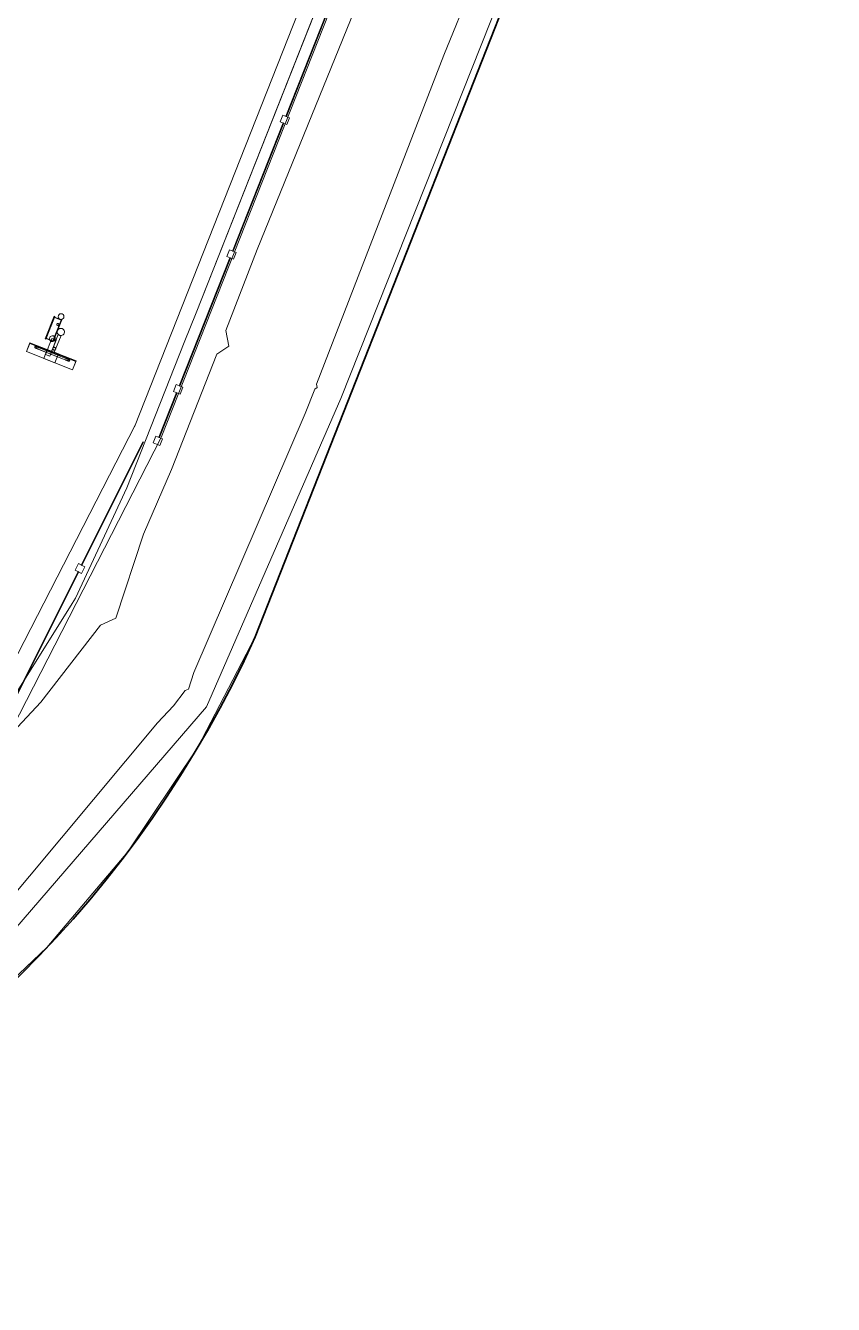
# Model space of a CAD drawing. Header units: metres. Extents: x -207 to 292, y -187 to 169.
# Drawn here: x -71.36 to -65.78, y -67.09 to -58.27 of the extents above; entities that cross this region are included whole.
import ezdxf

# ---------------------------------------------------------------- set-up
doc = ezdxf.new("R2010")
doc.units = ezdxf.units.M
for name, color, linetype, lineweight in [('A-GLAZ-CWMG', 7, 'Continuous', 9), ('C-TOPO', 7, 'Continuous', 9), ('C-TOPO-MINR', 7, 'Continuous', 9), ('CERCO INTERIOR', 7, 'Continuous', 9), ('P-SANR-FIXT', 7, 'Continuous', 9), ('solera', 7, 'Continuous', 35)]:
    doc.layers.add(name, color=color, linetype=linetype, lineweight=lineweight)
doc.layers.add('PR10-ARQ-PL-001-Emplazamiento-C-1_dwg', color=7, linetype='Continuous', lineweight=9, true_color=0x767676)

# ---------------------------------------------------------------- blocks, each defined once
blk = doc.blocks.new('Quad Corner Mullion - 50x50 mm-2128572-PLANTA EMPLAZAMIENTO ACTUALIZADO')
at = {"layer": 'A-GLAZ-CWMG'}
for p, q in [((0.025, 0.025), (-0.025, 0.025)), ((-0.025, 0.025), (-0.025, -0.025)), ((0.025, -0.025), (0.025, 0.025)), ((-0.025, -0.025), (0.025, -0.025))]:
    blk.add_line(p, q, dxfattribs=at)
blk = doc.blocks.new('Quad Corner Mullion - 50x50 mm-2128573-PLANTA EMPLAZAMIENTO ACTUALIZADO')
at = {"layer": 'A-GLAZ-CWMG'}
for p, q in [((-0.025, -0.025), (-0.025, 0.025)), ((-0.025, 0.025), (0.025, 0.025)), ((0.025, 0.025), (0.025, -0.025)), ((0.025, -0.025), (-0.025, -0.025))]:
    blk.add_line(p, q, dxfattribs=at)
blk = doc.blocks.new('Circular Mullion - 5mm-2127248-PLANTA EMPLAZAMIENTO ACTUALIZADO')
at = {"layer": 'A-GLAZ-CWMG'}
for p, q in [((-107.6478, -45.3968), (-107.9974, -46.2801)), ((-107.6455, -45.3977), (-107.9951, -46.281)), ((-107.9951, -46.281), (-107.6455, -45.3977)), ((-107.9927, -46.2819), (-107.6432, -45.3986)), ((-107.6455, -45.3977), (-107.6478, -45.3968)), ((-107.6432, -45.3986), (-107.6455, -45.3977)), ((-107.9974, -46.2801), (-107.9951, -46.281)), ((-107.9951, -46.281), (-107.9927, -46.2819))]:
    blk.add_line(p, q, dxfattribs=at)
blk = doc.blocks.new('Rectangular Mullion - 50 x 50 mm-2128568-PLANTA EMPLAZAMIENTO ACTUALIZADO')
at = {"layer": 'A-GLAZ-CWMG'}
for p, q in [((0.025, 0.025), (-0.025, 0.025)), ((-0.025, 0.025), (-0.025, -0.025)), ((0.025, -0.025), (0.025, 0.025)), ((-0.025, -0.025), (0.025, -0.025))]:
    blk.add_line(p, q, dxfattribs=at)
blk = doc.blocks.new('Rectangular Mullion - 50 x 50 mm-2128569-PLANTA EMPLAZAMIENTO ACTUALIZADO')
at = {"layer": 'A-GLAZ-CWMG'}
for p, q in [((-0.025, -0.025), (-0.025, 0.025)), ((-0.025, 0.025), (0.025, 0.025)), ((0.025, 0.025), (0.025, -0.025)), ((0.025, -0.025), (-0.025, -0.025))]:
    blk.add_line(p, q, dxfattribs=at)
blk = doc.blocks.new('Circular Mullion - 5mm-2135027-PLANTA EMPLAZAMIENTO ACTUALIZADO')
at = {"layer": 'A-GLAZ-CWMG'}
for p, q in [((-80.1016, 24.1681), (-80.5156, 23.3131)), ((-80.0993, 24.167), (-80.5134, 23.312)), ((-80.5134, 23.312), (-80.0993, 24.167)), ((-80.5111, 23.3109), (-80.0971, 24.1659)), ((-80.0993, 24.167), (-80.1016, 24.1681)), ((-80.0971, 24.1659), (-80.0993, 24.167)), ((-80.5156, 23.3131), (-80.5134, 23.312)), ((-80.5134, 23.312), (-80.5111, 23.3109))]:
    blk.add_line(p, q, dxfattribs=at)
blk = doc.blocks.new('Circular Mullion - 5mm-2137209-PLANTA EMPLAZAMIENTO ACTUALIZADO')
at = {"layer": 'A-GLAZ-CWMG'}
for p, q in [((-70.3182, -60.7974), (-70.4402, -61.1057)), ((-70.4379, -61.1066), (-70.3159, -60.7983)), ((-70.3159, -60.7983), (-70.4379, -61.1066)), ((-70.4356, -61.1075), (-70.3136, -60.7992)), ((-70.3159, -60.7983), (-70.3182, -60.7974)), ((-70.3136, -60.7992), (-70.3159, -60.7983)), ((-70.4402, -61.1057), (-70.4379, -61.1066)), ((-70.4379, -61.1066), (-70.4356, -61.1075))]:
    blk.add_line(p, q, dxfattribs=at)
blk = doc.blocks.new('M_Tuberia Control-01 - M_Tuberia Control-01-2159111-PLANTA EMPLAZAMIENTO ACTUALIZADO')
at = {"layer": 'P-SANR-FIXT'}
for p, q in [((0.1525, 0.1709), (0.1475, 0.1709)), ((0.1475, 0.1709), (0.2138, 0.1709)), ((0.1475, 0.1709), (0.1475, -0.1709)), ((0.1475, 0.1709), (0.1475, -0.1709)), ((0.2138, 0.1709), (0.1525, 0.1709)), ((0.1525, 0.1709), (0.1525, -0.1709)), ((0.1525, 0.1709), (0.1525, -0.1709)), ((0.1573, 0.0993), (0.1573, -0.099)), ((0.1575, 0.1228), (0.1575, -0.1225)), ((0.1675, -0.1225), (0.1675, 0.1228)), ((0.1677, -0.099), (0.1677, 0.0993)), ((0.2138, -0.1709), (0.2138, 0.1709)), ((0.2138, 0.1709), (0.2138, -0.1709)), ((0.1244, 0.01), (0.0229, 0.01)), ((0.1244, 0.01), (0.0229, 0.01)), ((0.1475, 0.0089), (0.129, 0.0089)), ((0.2138, 0.0401), (0.1475, 0.0401)), ((0.1475, 0.0401), (0.2138, 0.0401)), ((0.1475, 0.0401), (0.1475, -0.0423)), ((0.1475, 0.0401), (0.1475, -0.0423)), ((0.1475, -0.0011), (0.1475, 0.0089)), ((0.2138, -0.0423), (0.2138, 0.0401)), ((0.2138, 0.0401), (0.2138, -0.0423)), ((0.0845, -0.0784), (-0.0845, -0.0784)), ((-0.0845, -0.0784), (0.0845, -0.0784)), ((-0.0845, -0.0784), (-0.0845, -0.0836)), ((-0.0845, -0.0784), (-0.0845, -0.0836)), ((0.0845, -0.0836), (-0.0845, -0.0836)), ((-0.0845, -0.0836), (0.0845, -0.0836)), ((-0.0795, -0.025), (0.0795, -0.025)), ((0.0795, -0.025), (-0.0795, -0.025)), ((-0.0795, -0.0784), (-0.0795, -0.025)), ((-0.0795, -0.025), (-0.0795, -0.0784)), ((-0.0795, -0.0784), (0.0795, -0.0784)), ((0.0795, -0.0784), (-0.0795, -0.0784)), ((-0.077, -0.0294), (0.077, -0.0294)), ((0.077, -0.0294), (-0.077, -0.0294)), ((-0.077, -0.0294), (-0.077, -0.0784)), ((-0.077, -0.0784), (-0.077, -0.0294)), ((0.077, -0.0784), (-0.077, -0.0784)), ((-0.077, -0.0784), (0.077, -0.0784)), ((0.0229, -0.01), (0.1244, -0.01)), ((0.0229, -0.01), (0.1244, -0.01)), ((0.1841, -0.0103), (0.0646, -0.0103)), ((0.0646, -0.0103), (0.1841, -0.0103)), ((0.0646, -0.0103), (0.0646, -0.0423)), ((0.0646, -0.0103), (0.0646, -0.0423)), ((0.1841, -0.0423), (0.0646, -0.0423)), ((0.0646, -0.0423), (0.1841, -0.0423)), ((0.077, -0.0784), (0.077, -0.0294)), ((0.077, -0.0784), (0.077, -0.0294)), ((0.0795, -0.025), (0.0795, -0.0784)), ((0.0795, -0.025), (0.0795, -0.0784)), ((0.0845, -0.0836), (0.0845, -0.0784)), ((0.0845, -0.0784), (0.0845, -0.0836)), ((0.1244, -0.01), (0.1244, -0.0111)), ((0.1244, -0.0111), (0.1475, -0.0111)), ((0.1475, -0.0111), (0.1475, -0.0011)), ((0.2138, -0.0423), (0.1475, -0.0423)), ((0.1475, -0.0423), (0.2138, -0.0423)), ((0.1841, -0.0423), (0.1841, -0.0103)), ((0.1841, -0.0103), (0.1841, -0.0423)), ((0.2138, -0.1709), (0.1475, -0.1709)), ((0.1475, -0.1709), (0.1525, -0.1709)), ((0.1525, -0.1709), (0.2138, -0.1709))]:
    blk.add_line(p, q, dxfattribs=at)
at = {"layer": 'P-SANR-FIXT', "flags": 128}
for points in [[(0.1573, 0.1243), (0.1573, 0.1243), (0.1573, 0.1242), (0.1573, 0.1241), (0.1573, 0.124), (0.1573, 0.1238), (0.1573, 0.1236), (0.1573, 0.1233), (0.1573, 0.123), (0.1573, 0.1227), (0.1573, 0.1223), (0.1573, 0.1219), (0.1573, 0.1215), (0.1573, 0.121), (0.1573, 0.1205), (0.1573, 0.1199), (0.1573, 0.1193), (0.1573, 0.1187), (0.1573, 0.1181), (0.1573, 0.1174), (0.1573, 0.1167), (0.1573, 0.116), (0.1573, 0.1152), (0.1573, 0.1144), (0.1573, 0.1136), (0.1573, 0.1128), (0.1573, 0.1119), (0.1573, 0.1111), (0.1573, 0.1102), (0.1573, 0.1093), (0.1573, 0.1083), (0.1573, 0.1074), (0.1573, 0.1064), (0.1573, 0.1055), (0.1573, 0.1045), (0.1573, 0.1035), (0.1573, 0.1025), (0.1573, 0.1015), (0.1573, 0.1005), (0.1573, 0.0995), (0.1573, 0.0993)], [(0.1677, 0.0993), (0.1677, 0.1003), (0.1677, 0.1013), (0.1677, 0.1023), (0.1677, 0.1033), (0.1677, 0.1042), (0.1677, 0.1052), (0.1677, 0.1062), (0.1677, 0.1071), (0.1677, 0.1081), (0.1677, 0.109), (0.1677, 0.1099), (0.1677, 0.1108), (0.1677, 0.1117), (0.1677, 0.1126), (0.1677, 0.1134), (0.1677, 0.1142), (0.1677, 0.115), (0.1677, 0.1158), (0.1677, 0.1165), (0.1677, 0.1172), (0.1677, 0.1179), (0.1677, 0.1185), (0.1677, 0.1192), (0.1677, 0.1198), (0.1677, 0.1203), (0.1677, 0.1208), (0.1677, 0.1213), (0.1677, 0.1218), (0.1677, 0.1222), (0.1677, 0.1226), (0.1677, 0.1229), (0.1677, 0.1232), (0.1677, 0.1235), (0.1677, 0.1237), (0.1677, 0.1239), (0.1677, 0.1241), (0.1677, 0.1242), (0.1677, 0.1242), (0.1677, 0.1243)], [(0.1573, -0.099), (0.1573, -0.1), (0.1573, -0.101), (0.1573, -0.102), (0.1573, -0.103), (0.1573, -0.104), (0.1573, -0.1049), (0.1573, -0.1059), (0.1573, -0.1069), (0.1573, -0.1078), (0.1573, -0.1087), (0.1573, -0.1097), (0.1573, -0.1105), (0.1573, -0.1114), (0.1573, -0.1123), (0.1573, -0.1131), (0.1573, -0.1139), (0.1573, -0.1147), (0.1573, -0.1155), (0.1573, -0.1162), (0.1573, -0.1169), (0.1573, -0.1176), (0.1573, -0.1183), (0.1573, -0.1189), (0.1573, -0.1195), (0.1573, -0.12), (0.1573, -0.1206), (0.1573, -0.1211), (0.1573, -0.1215), (0.1573, -0.1219), (0.1573, -0.1223), (0.1573, -0.1226), (0.1573, -0.123), (0.1573, -0.1232), (0.1573, -0.1235), (0.1573, -0.1236), (0.1573, -0.1238), (0.1573, -0.1239), (0.1573, -0.124), (0.1573, -0.124)], [(0.1677, -0.124), (0.1677, -0.124), (0.1677, -0.1239), (0.1677, -0.1238), (0.1677, -0.1237), (0.1677, -0.1235), (0.1677, -0.1233), (0.1677, -0.123), (0.1677, -0.1227), (0.1677, -0.1224), (0.1677, -0.122), (0.1677, -0.1216), (0.1677, -0.1212), (0.1677, -0.1207), (0.1677, -0.1202), (0.1677, -0.1196), (0.1677, -0.1191), (0.1677, -0.1184), (0.1677, -0.1178), (0.1677, -0.1171), (0.1677, -0.1164), (0.1677, -0.1157), (0.1677, -0.1149), (0.1677, -0.1142), (0.1677, -0.1133), (0.1677, -0.1125), (0.1677, -0.1117), (0.1677, -0.1108), (0.1677, -0.1099), (0.1677, -0.109), (0.1677, -0.1081), (0.1677, -0.1071), (0.1677, -0.1062), (0.1677, -0.1052), (0.1677, -0.1042), (0.1677, -0.1033), (0.1677, -0.1023), (0.1677, -0.1013), (0.1677, -0.1003), (0.1677, -0.0993), (0.1677, -0.099)]]:
    blk.add_lwpolyline(points, dxfattribs=at)
at = {"layer": 'P-SANR-FIXT'}
for centre, radius, start, end in [((0.1625, 0.1243), 0.00518, 90, 270), ((0.1625, 0.1243), 0.00518, 270, 90), ((0, 0), 0.025, 360, 180), ((0, 0), 0.025, 0, 180), ((0, 0), 0.025, 180, 360), ((0.1244, 0), 0.01, 360, 180), ((0.1244, 0), 0.01, 0, 180), ((0.1244, 0), 0.01, 180, 360), ((0.1244, 0), 0.01, 180, 360), ((-0.099, -0.0375), 0.02, 0, 180), ((-0.099, -0.0375), 0.02, 0, 180), ((-0.099, -0.0375), 0.02, 180, 0), ((-0.099, -0.0375), 0.02, 180, 360), ((-0.0394, -0.0375), 0.0075, 360, 180), ((-0.0394, -0.0375), 0.0075, 0, 180), ((-0.0394, -0.0375), 0.0075, 180, 360), ((-0.0394, -0.0375), 0.0075, 180, 360), ((0, 0), 0.025, 180, 360), ((0.0646, -0.0375), 0.02, 360, 180), ((0.0646, -0.0375), 0.02, 0, 180), ((0.0646, -0.0375), 0.02, 180, 360), ((0.0646, -0.0375), 0.02, 180, 360), ((0.1625, -0.124), 0.00518, 90, 270), ((0.1625, -0.124), 0.00518, 270, 90)]:
    blk.add_arc(centre, radius, start, end, dxfattribs=at)
for points, knots in [([(0.1625, 0.1191), (0.1622, 0.1191), (0.1617, 0.1191), (0.161, 0.1193), (0.1606, 0.1194), (0.1602, 0.1196), (0.1598, 0.1198), (0.1595, 0.1201), (0.1591, 0.1203), (0.1588, 0.1206), (0.1586, 0.1209), (0.1584, 0.1211), (0.1582, 0.1213), (0.1581, 0.1215), (0.158, 0.1216), (0.1579, 0.1218), (0.1578, 0.1221), (0.1577, 0.1224), (0.1576, 0.1225), (0.1576, 0.1226), (0.1576, 0.1227), (0.1575, 0.1228), (0.1575, 0.1228), (0.1575, 0.1228), (0.1576, 0.1227), (0.1576, 0.1226), (0.1576, 0.1225), (0.1577, 0.1224), (0.1578, 0.1221), (0.1579, 0.1218), (0.158, 0.1216), (0.1581, 0.1215), (0.1582, 0.1213), (0.1584, 0.1211), (0.1586, 0.1209), (0.1588, 0.1206), (0.1591, 0.1203), (0.1595, 0.1201), (0.1598, 0.1198), (0.1602, 0.1196), (0.1606, 0.1194), (0.161, 0.1193), (0.1617, 0.1191), (0.1622, 0.1191), (0.1625, 0.1191)], [0, 0, 0, 0, 0.055556, 0.083333, 0.111111, 0.138889, 0.166667, 0.194444, 0.222222, 0.25, 0.277778, 0.305556, 0.319444, 0.333333, 0.347222, 0.361111, 0.388889, 0.416667, 0.430556, 0.444444, 0.458333, 0.472222, 0.5, 0.527778, 0.541667, 0.555556, 0.569444, 0.583333, 0.611111, 0.638889, 0.652778, 0.666667, 0.680556, 0.694444, 0.722222, 0.75, 0.777778, 0.805556, 0.833333, 0.861111, 0.888889, 0.916667, 0.944444, 1, 1, 1, 1]), ([(0.1625, 0.1191), (0.1628, 0.1191), (0.1633, 0.1191), (0.164, 0.1193), (0.1644, 0.1194), (0.1648, 0.1196), (0.1652, 0.1198), (0.1655, 0.1201), (0.1659, 0.1203), (0.1662, 0.1206), (0.1664, 0.1209), (0.1666, 0.1211), (0.1668, 0.1213), (0.1669, 0.1215), (0.167, 0.1216), (0.1671, 0.1218), (0.1672, 0.1221), (0.1673, 0.1224), (0.1674, 0.1225), (0.1674, 0.1226), (0.1674, 0.1227), (0.1675, 0.1228), (0.1675, 0.1228), (0.1675, 0.1228), (0.1674, 0.1227), (0.1674, 0.1226), (0.1674, 0.1225), (0.1673, 0.1224), (0.1672, 0.1221), (0.1671, 0.1218), (0.167, 0.1216), (0.1669, 0.1215), (0.1668, 0.1213), (0.1666, 0.1211), (0.1664, 0.1209), (0.1662, 0.1206), (0.1659, 0.1203), (0.1655, 0.1201), (0.1652, 0.1198), (0.1648, 0.1196), (0.1644, 0.1194), (0.164, 0.1193), (0.1633, 0.1191), (0.1628, 0.1191), (0.1625, 0.1191)], [0, 0, 0, 0, 0.055556, 0.083333, 0.111111, 0.138889, 0.166667, 0.194444, 0.222222, 0.25, 0.277778, 0.305556, 0.319444, 0.333333, 0.347222, 0.361111, 0.388889, 0.416667, 0.430556, 0.444444, 0.458333, 0.472222, 0.5, 0.527778, 0.541667, 0.555556, 0.569444, 0.583333, 0.611111, 0.638889, 0.652778, 0.666667, 0.680556, 0.694444, 0.722222, 0.75, 0.777778, 0.805556, 0.833333, 0.861111, 0.888889, 0.916667, 0.944444, 1, 1, 1, 1]), ([(0.025, 0), (0.025, 0.0008), (0.0249, 0.0023), (0.0245, 0.0051), (0.0239, 0.0073), (0.0234, 0.0088), (0.0232, 0.0094), (0.023, 0.0097), (0.0229, 0.0099), (0.0229, 0.01), (0.0229, 0.01)], [0, 0, 0, 0, 0.142857, 0.285714, 0.571429, 0.678571, 0.785714, 0.839286, 0.892857, 1, 1, 1, 1]), ([(0.0229, 0.01), (0.0229, 0.01), (0.023, 0.0098), (0.0234, 0.0088), (0.0242, 0.0067), (0.0248, 0.0034), (0.025, 0.0012), (0.025, 0)], [0, 0, 0, 0, 0.142857, 0.285714, 0.571429, 0.785714, 1, 1, 1, 1]), ([(0.025, 0), (0.025, 0.0008), (0.0249, 0.0023), (0.0245, 0.0051), (0.0239, 0.0073), (0.0234, 0.0088), (0.0232, 0.0094), (0.023, 0.0097), (0.0229, 0.0099), (0.0229, 0.01), (0.0229, 0.01)], [0, 0, 0, 0, 0.142857, 0.285714, 0.571429, 0.678571, 0.785714, 0.839286, 0.892857, 1, 1, 1, 1]), ([(0.0229, 0.01), (0.0229, 0.01), (0.023, 0.0098), (0.0234, 0.0088), (0.0242, 0.0067), (0.0248, 0.0034), (0.025, 0.0012), (0.025, 0)], [0, 0, 0, 0, 0.142857, 0.285714, 0.571429, 0.785714, 1, 1, 1, 1]), ([(0.1144, 0), (0.1144, 0.0005), (0.1144, 0.0011), (0.1146, 0.002), (0.1147, 0.0027), (0.1149, 0.0033), (0.1151, 0.0039), (0.1154, 0.0045), (0.1157, 0.005), (0.116, 0.0055), (0.1164, 0.006), (0.1167, 0.0065), (0.1171, 0.0069), (0.1175, 0.0073), (0.118, 0.0078), (0.1186, 0.0082), (0.1192, 0.0086), (0.1198, 0.0089), (0.1209, 0.0094), (0.1224, 0.0099), (0.1237, 0.01), (0.1244, 0.01)], [0, 0, 0, 0, 0.071429, 0.107143, 0.142857, 0.178571, 0.214286, 0.25, 0.285714, 0.321429, 0.357143, 0.392857, 0.428571, 0.464286, 0.5, 0.571429, 0.607143, 0.642857, 0.714286, 0.857143, 1, 1, 1, 1]), ([(0.1244, 0.01), (0.1237, 0.01), (0.1224, 0.0099), (0.1209, 0.0094), (0.1198, 0.0089), (0.1192, 0.0086), (0.1188, 0.0083), (0.1183, 0.008), (0.1179, 0.0076), (0.1175, 0.0073), (0.1171, 0.0069), (0.1167, 0.0065), (0.1164, 0.006), (0.116, 0.0055), (0.1157, 0.005), (0.1154, 0.0045), (0.1151, 0.0039), (0.1149, 0.0033), (0.1147, 0.0027), (0.1146, 0.002), (0.1144, 0.0011), (0.1144, 0.0005), (0.1144, 0)], [0, 0, 0, 0, 0.142857, 0.285714, 0.357143, 0.392857, 0.428571, 0.464286, 0.5, 0.535714, 0.571429, 0.607143, 0.642857, 0.678571, 0.714286, 0.75, 0.785714, 0.821429, 0.857143, 0.892857, 0.928571, 1, 1, 1, 1]), ([(0.1144, 0), (0.1144, 0.0005), (0.1144, 0.0011), (0.1146, 0.002), (0.1147, 0.0027), (0.1149, 0.0033), (0.1151, 0.0039), (0.1154, 0.0045), (0.1157, 0.005), (0.116, 0.0055), (0.1164, 0.006), (0.1167, 0.0065), (0.1171, 0.0069), (0.1175, 0.0073), (0.118, 0.0078), (0.1186, 0.0082), (0.1192, 0.0086), (0.1198, 0.0089), (0.1209, 0.0094), (0.1224, 0.0099), (0.1237, 0.01), (0.1244, 0.01)], [0, 0, 0, 0, 0.071429, 0.107143, 0.142857, 0.178571, 0.214286, 0.25, 0.285714, 0.321429, 0.357143, 0.392857, 0.428571, 0.464286, 0.5, 0.571429, 0.607143, 0.642857, 0.714286, 0.857143, 1, 1, 1, 1]), ([(0.1244, 0.01), (0.1237, 0.01), (0.1224, 0.0099), (0.1209, 0.0094), (0.1198, 0.0089), (0.1192, 0.0086), (0.1188, 0.0083), (0.1183, 0.008), (0.1179, 0.0076), (0.1175, 0.0073), (0.1171, 0.0069), (0.1167, 0.0065), (0.1164, 0.006), (0.116, 0.0055), (0.1157, 0.005), (0.1154, 0.0045), (0.1151, 0.0039), (0.1149, 0.0033), (0.1147, 0.0027), (0.1146, 0.002), (0.1144, 0.0011), (0.1144, 0.0005), (0.1144, 0)], [0, 0, 0, 0, 0.142857, 0.285714, 0.357143, 0.392857, 0.428571, 0.464286, 0.5, 0.535714, 0.571429, 0.607143, 0.642857, 0.678571, 0.714286, 0.75, 0.785714, 0.821429, 0.857143, 0.892857, 0.928571, 1, 1, 1, 1]), ([(0.1244, -0.01), (0.1237, -0.01), (0.1224, -0.0099), (0.1209, -0.0094), (0.1198, -0.0089), (0.1192, -0.0086), (0.1188, -0.0083), (0.1183, -0.008), (0.1179, -0.0076), (0.1175, -0.0073), (0.1171, -0.0069), (0.1167, -0.0065), (0.1164, -0.006), (0.116, -0.0055), (0.1157, -0.005), (0.1154, -0.0045), (0.1151, -0.0039), (0.1149, -0.0033), (0.1147, -0.0027), (0.1146, -0.002), (0.1144, -0.0011), (0.1144, -0.0005), (0.1144, 0)], [0, 0, 0, 0, 0.142857, 0.285714, 0.357143, 0.392857, 0.428571, 0.464286, 0.5, 0.535714, 0.571429, 0.607143, 0.642857, 0.678571, 0.714286, 0.75, 0.785714, 0.821429, 0.857143, 0.892857, 0.928571, 1, 1, 1, 1]), ([(0.1144, 0), (0.1144, -0.0005), (0.1144, -0.0011), (0.1146, -0.002), (0.1147, -0.0027), (0.1149, -0.0033), (0.1151, -0.0039), (0.1154, -0.0045), (0.1157, -0.005), (0.116, -0.0055), (0.1164, -0.006), (0.1167, -0.0065), (0.1171, -0.0069), (0.1175, -0.0073), (0.118, -0.0078), (0.1186, -0.0082), (0.1192, -0.0086), (0.1198, -0.0089), (0.1209, -0.0094), (0.1224, -0.0099), (0.1237, -0.01), (0.1244, -0.01)], [0, 0, 0, 0, 0.071429, 0.107143, 0.142857, 0.178571, 0.214286, 0.25, 0.285714, 0.321429, 0.357143, 0.392857, 0.428571, 0.464286, 0.5, 0.571429, 0.607143, 0.642857, 0.714286, 0.857143, 1, 1, 1, 1]), ([(0.1144, 0), (0.1144, -0.0005), (0.1144, -0.0011), (0.1146, -0.002), (0.1147, -0.0027), (0.1149, -0.0033), (0.1151, -0.0039), (0.1154, -0.0045), (0.1157, -0.005), (0.116, -0.0055), (0.1164, -0.006), (0.1167, -0.0065), (0.1171, -0.0069), (0.1175, -0.0073), (0.118, -0.0078), (0.1186, -0.0082), (0.1192, -0.0086), (0.1198, -0.0089), (0.1209, -0.0094), (0.1224, -0.0099), (0.1237, -0.01), (0.1244, -0.01)], [0, 0, 0, 0, 0.071429, 0.107143, 0.142857, 0.178571, 0.214286, 0.25, 0.285714, 0.321429, 0.357143, 0.392857, 0.428571, 0.464286, 0.5, 0.571429, 0.607143, 0.642857, 0.714286, 0.857143, 1, 1, 1, 1]), ([(0.1244, -0.01), (0.1237, -0.01), (0.1224, -0.0099), (0.1209, -0.0094), (0.1198, -0.0089), (0.1192, -0.0086), (0.1188, -0.0083), (0.1183, -0.008), (0.1179, -0.0076), (0.1175, -0.0073), (0.1171, -0.0069), (0.1167, -0.0065), (0.1164, -0.006), (0.116, -0.0055), (0.1157, -0.005), (0.1154, -0.0045), (0.1151, -0.0039), (0.1149, -0.0033), (0.1147, -0.0027), (0.1146, -0.002), (0.1144, -0.0011), (0.1144, -0.0005), (0.1144, 0)], [0, 0, 0, 0, 0.142857, 0.285714, 0.357143, 0.392857, 0.428571, 0.464286, 0.5, 0.535714, 0.571429, 0.607143, 0.642857, 0.678571, 0.714286, 0.75, 0.785714, 0.821429, 0.857143, 0.892857, 0.928571, 1, 1, 1, 1]), ([(0.1344, 0), (0.1344, 0.0006), (0.1343, 0.0015), (0.134, 0.0025), (0.1337, 0.0036), (0.1332, 0.0047), (0.1324, 0.0059), (0.1317, 0.0068), (0.1312, 0.0073), (0.1309, 0.0075), (0.1307, 0.0077), (0.1305, 0.0079), (0.1302, 0.0081), (0.1299, 0.0084), (0.1295, 0.0086), (0.1293, 0.0087), (0.1292, 0.0087), (0.1291, 0.0088), (0.129, 0.0088), (0.129, 0.0089), (0.129, 0.0088), (0.1291, 0.0088), (0.1292, 0.0087), (0.1293, 0.0087), (0.1295, 0.0086), (0.1299, 0.0084), (0.1302, 0.0081), (0.1305, 0.0079), (0.1307, 0.0077), (0.1309, 0.0075), (0.1312, 0.0073), (0.1317, 0.0068), (0.1324, 0.0059), (0.1332, 0.0047), (0.1337, 0.0036), (0.134, 0.0025), (0.1343, 0.0015), (0.1344, 0.0006), (0.1344, 0)], [0, 0, 0, 0, 0.055556, 0.083333, 0.111111, 0.166667, 0.222222, 0.277778, 0.305556, 0.319444, 0.333333, 0.347222, 0.361111, 0.388889, 0.416667, 0.430556, 0.444444, 0.458333, 0.472222, 0.5, 0.527778, 0.541667, 0.555556, 0.569444, 0.583333, 0.611111, 0.638889, 0.652778, 0.666667, 0.680556, 0.694444, 0.722222, 0.777778, 0.833333, 0.888889, 0.916667, 0.944444, 1, 1, 1, 1]), ([(0.025, 0), (0.025, -0.0008), (0.0249, -0.0023), (0.0245, -0.0051), (0.0239, -0.0073), (0.0234, -0.0088), (0.0232, -0.0094), (0.023, -0.0097), (0.0229, -0.0099), (0.0229, -0.01), (0.0229, -0.01)], [0, 0, 0, 0, 0.142857, 0.285714, 0.571429, 0.678571, 0.785714, 0.839286, 0.892857, 1, 1, 1, 1]), ([(0.0229, -0.01), (0.0229, -0.01), (0.023, -0.0098), (0.0234, -0.0088), (0.0242, -0.0067), (0.0248, -0.0034), (0.025, -0.0012), (0.025, 0)], [0, 0, 0, 0, 0.142857, 0.285714, 0.571429, 0.785714, 1, 1, 1, 1]), ([(0.025, 0), (0.025, -0.0008), (0.0249, -0.0023), (0.0245, -0.0051), (0.0239, -0.0073), (0.0234, -0.0088), (0.0232, -0.0094), (0.023, -0.0097), (0.0229, -0.0099), (0.0229, -0.01), (0.0229, -0.01)], [0, 0, 0, 0, 0.142857, 0.285714, 0.571429, 0.678571, 0.785714, 0.839286, 0.892857, 1, 1, 1, 1]), ([(0.0229, -0.01), (0.0229, -0.01), (0.023, -0.0098), (0.0234, -0.0088), (0.0242, -0.0067), (0.0248, -0.0034), (0.025, -0.0012), (0.025, 0)], [0, 0, 0, 0, 0.142857, 0.285714, 0.571429, 0.785714, 1, 1, 1, 1]), ([(0.1343, -0.0011), (0.1342, -0.0016), (0.1341, -0.0022), (0.1339, -0.003), (0.1337, -0.0036), (0.1334, -0.0042), (0.1332, -0.0048), (0.1329, -0.0052), (0.1327, -0.0056), (0.1325, -0.0058), (0.1323, -0.0061), (0.1321, -0.0064), (0.1318, -0.0067), (0.1314, -0.0071), (0.1311, -0.0074), (0.1309, -0.0075), (0.1307, -0.0077), (0.1304, -0.008), (0.13, -0.0082), (0.1296, -0.0085), (0.1293, -0.0087), (0.1292, -0.0088), (0.1291, -0.0088), (0.1289, -0.0089), (0.1288, -0.009), (0.1285, -0.0091), (0.128, -0.0093), (0.1276, -0.0095), (0.1272, -0.0096), (0.1269, -0.0097), (0.1266, -0.0098), (0.1262, -0.0098), (0.1255, -0.01), (0.1248, -0.01), (0.1244, -0.01)], [0, 0, 0, 0, 0.083333, 0.125, 0.166667, 0.208333, 0.25, 0.291667, 0.3125, 0.333333, 0.354167, 0.375, 0.416667, 0.458333, 0.479167, 0.5, 0.520833, 0.541667, 0.583333, 0.625, 0.645833, 0.65625, 0.666667, 0.677083, 0.6875, 0.708333, 0.75, 0.791667, 0.8125, 0.833333, 0.854167, 0.875, 0.916667, 1, 1, 1, 1]), ([(0.1244, -0.01), (0.1248, -0.01), (0.1255, -0.01), (0.1262, -0.0098), (0.1266, -0.0098), (0.1269, -0.0097), (0.1272, -0.0096), (0.1276, -0.0095), (0.128, -0.0093), (0.1285, -0.0091), (0.1288, -0.009), (0.1289, -0.0089), (0.1291, -0.0088), (0.1292, -0.0088), (0.1293, -0.0087), (0.1296, -0.0085), (0.13, -0.0082), (0.1304, -0.008), (0.1307, -0.0077), (0.1309, -0.0075), (0.1311, -0.0074), (0.1314, -0.0071), (0.1318, -0.0067), (0.1321, -0.0064), (0.1323, -0.0061), (0.1325, -0.0058), (0.1327, -0.0056), (0.1329, -0.0052), (0.1332, -0.0048), (0.1334, -0.0042), (0.1337, -0.0036), (0.1339, -0.003), (0.1341, -0.0022), (0.1342, -0.0016), (0.1343, -0.0011)], [0, 0, 0, 0, 0.083333, 0.125, 0.145833, 0.166667, 0.1875, 0.208333, 0.25, 0.291667, 0.3125, 0.322917, 0.333333, 0.34375, 0.354167, 0.375, 0.416667, 0.458333, 0.479167, 0.5, 0.520833, 0.541667, 0.583333, 0.625, 0.645833, 0.666667, 0.6875, 0.708333, 0.75, 0.791667, 0.833333, 0.875, 0.916667, 1, 1, 1, 1]), ([(0.1625, -0.1188), (0.1622, -0.1188), (0.1617, -0.1189), (0.161, -0.119), (0.1606, -0.1192), (0.1602, -0.1194), (0.1598, -0.1196), (0.1595, -0.1198), (0.1591, -0.1201), (0.1588, -0.1203), (0.1586, -0.1206), (0.1584, -0.1209), (0.1582, -0.1211), (0.1581, -0.1212), (0.158, -0.1214), (0.1579, -0.1216), (0.1578, -0.1219), (0.1577, -0.1221), (0.1576, -0.1223), (0.1576, -0.1224), (0.1576, -0.1224), (0.1575, -0.1225), (0.1575, -0.1225), (0.1575, -0.1225), (0.1576, -0.1224), (0.1576, -0.1224), (0.1576, -0.1223), (0.1577, -0.1221), (0.1578, -0.1219), (0.1579, -0.1216), (0.158, -0.1214), (0.1581, -0.1212), (0.1582, -0.1211), (0.1584, -0.1209), (0.1586, -0.1206), (0.1588, -0.1203), (0.1591, -0.1201), (0.1595, -0.1198), (0.1598, -0.1196), (0.1602, -0.1194), (0.1606, -0.1192), (0.161, -0.119), (0.1617, -0.1189), (0.1622, -0.1188), (0.1625, -0.1188)], [0, 0, 0, 0, 0.055556, 0.083333, 0.111111, 0.138889, 0.166667, 0.194444, 0.222222, 0.25, 0.277778, 0.305556, 0.319444, 0.333333, 0.347222, 0.361111, 0.388889, 0.416667, 0.430556, 0.444444, 0.458333, 0.472222, 0.5, 0.527778, 0.541667, 0.555556, 0.569444, 0.583333, 0.611111, 0.638889, 0.652778, 0.666667, 0.680556, 0.694444, 0.722222, 0.75, 0.777778, 0.805556, 0.833333, 0.861111, 0.888889, 0.916667, 0.944444, 1, 1, 1, 1]), ([(0.1625, -0.1188), (0.1628, -0.1188), (0.1633, -0.1189), (0.164, -0.119), (0.1644, -0.1192), (0.1648, -0.1194), (0.1652, -0.1196), (0.1655, -0.1198), (0.1659, -0.1201), (0.1662, -0.1203), (0.1664, -0.1206), (0.1666, -0.1209), (0.1668, -0.1211), (0.1669, -0.1212), (0.167, -0.1214), (0.1671, -0.1216), (0.1672, -0.1219), (0.1673, -0.1221), (0.1674, -0.1223), (0.1674, -0.1224), (0.1674, -0.1224), (0.1675, -0.1225), (0.1675, -0.1225), (0.1675, -0.1225), (0.1674, -0.1224), (0.1674, -0.1224), (0.1674, -0.1223), (0.1673, -0.1221), (0.1672, -0.1219), (0.1671, -0.1216), (0.167, -0.1214), (0.1669, -0.1212), (0.1668, -0.1211), (0.1666, -0.1209), (0.1664, -0.1206), (0.1662, -0.1203), (0.1659, -0.1201), (0.1655, -0.1198), (0.1652, -0.1196), (0.1648, -0.1194), (0.1644, -0.1192), (0.164, -0.119), (0.1633, -0.1189), (0.1628, -0.1188), (0.1625, -0.1188)], [0, 0, 0, 0, 0.055556, 0.083333, 0.111111, 0.138889, 0.166667, 0.194444, 0.222222, 0.25, 0.277778, 0.305556, 0.319444, 0.333333, 0.347222, 0.361111, 0.388889, 0.416667, 0.430556, 0.444444, 0.458333, 0.472222, 0.5, 0.527778, 0.541667, 0.555556, 0.569444, 0.583333, 0.611111, 0.638889, 0.652778, 0.666667, 0.680556, 0.694444, 0.722222, 0.75, 0.777778, 0.805556, 0.833333, 0.861111, 0.888889, 0.916667, 0.944444, 1, 1, 1, 1])]:
    blk.add_open_spline(points, degree=3, knots=knots, dxfattribs=at)
for points in [[(0.1344, 0), (0.1344, -0.0002), (0.1343, -0.0006), (0.1343, -0.0009), (0.1343, -0.0011)], [(0.1343, -0.0011), (0.1343, -0.0009), (0.1343, -0.0006), (0.1344, -0.0002), (0.1344, 0)]]:
    blk.add_open_spline(points, degree=3, dxfattribs=at)
blk = doc.blocks.new('YADRAN_LASQUEMAS_ARQ_MO_002_TERRAZAS_rvt-1-PLANTA EMPLAZAMIENTO ACTUALIZADO')
at = {"layer": 'A-GLAZ-CWMG', "lineweight": 9}
for name, p, rotation in [('Circular Mullion - 5mm-2127248-PLANTA EMPLAZAMIENTO ACTUALIZADO', (-177.2071, -104.2898), 180), ('Circular Mullion - 5mm-2127248-PLANTA EMPLAZAMIENTO ACTUALIZADO', (-177.2071, -104.2898), 180), ('Circular Mullion - 5mm-2127248-PLANTA EMPLAZAMIENTO ACTUALIZADO', (-177.2071, -104.2898), 180), ('Circular Mullion - 5mm-2127248-PLANTA EMPLAZAMIENTO ACTUALIZADO', (-177.2071, -104.2898), 180), ('Circular Mullion - 5mm-2127248-PLANTA EMPLAZAMIENTO ACTUALIZADO', (-177.575, -105.2196), 180), ('Circular Mullion - 5mm-2127248-PLANTA EMPLAZAMIENTO ACTUALIZADO', (-177.575, -105.2196), 180), ('Circular Mullion - 5mm-2127248-PLANTA EMPLAZAMIENTO ACTUALIZADO', (-177.575, -105.2196), 180), ('Circular Mullion - 5mm-2127248-PLANTA EMPLAZAMIENTO ACTUALIZADO', (-177.575, -105.2196), 180), ('Circular Mullion - 5mm-2127248-PLANTA EMPLAZAMIENTO ACTUALIZADO', (-177.943, -106.1495), 180), ('Circular Mullion - 5mm-2127248-PLANTA EMPLAZAMIENTO ACTUALIZADO', (-177.943, -106.1495), 180), ('Circular Mullion - 5mm-2127248-PLANTA EMPLAZAMIENTO ACTUALIZADO', (-177.943, -106.1495), 180), ('Circular Mullion - 5mm-2127248-PLANTA EMPLAZAMIENTO ACTUALIZADO', (-177.943, -106.1495), 180), ('Circular Mullion - 5mm-2135027-PLANTA EMPLAZAMIENTO ACTUALIZADO', (-150.7483, -36.7734), 179.2485341860192), ('Circular Mullion - 5mm-2135027-PLANTA EMPLAZAMIENTO ACTUALIZADO', (-150.7483, -36.7734), 179.2485341860192), ('Circular Mullion - 5mm-2135027-PLANTA EMPLAZAMIENTO ACTUALIZADO', (-150.7483, -36.7734), 179.2485341860192), ('Circular Mullion - 5mm-2135027-PLANTA EMPLAZAMIENTO ACTUALIZADO', (-150.7483, -36.7734), 179.2485341860192), ('Circular Mullion - 5mm-2127248-PLANTA EMPLAZAMIENTO ACTUALIZADO', (-182.613, -98.7261), 174.9999999999994), ('Circular Mullion - 5mm-2127248-PLANTA EMPLAZAMIENTO ACTUALIZADO', (-182.613, -98.7261), 174.9999999999994), ('Circular Mullion - 5mm-2127248-PLANTA EMPLAZAMIENTO ACTUALIZADO', (-182.613, -98.7261), 174.9999999999994), ('Circular Mullion - 5mm-2127248-PLANTA EMPLAZAMIENTO ACTUALIZADO', (-182.613, -98.7261), 174.9999999999994)]:
    blk.add_blockref(name, p, dxfattribs=dict(at, rotation=rotation))
at = {"layer": 'A-GLAZ-CWMG', "lineweight": 9, "extrusion": (0, 0, -1)}
for name, p, rotation in [('Rectangular Mullion - 50 x 50 mm-2128568-PLANTA EMPLAZAMIENTO ACTUALIZADO', (69.5708, -58.9154), 291.5900000000004), ('Rectangular Mullion - 50 x 50 mm-2128569-PLANTA EMPLAZAMIENTO ACTUALIZADO', (69.5708, -58.9154), 291.5900000000004), ('Rectangular Mullion - 50 x 50 mm-2128568-PLANTA EMPLAZAMIENTO ACTUALIZADO', (69.9387, -59.8452), 291.5900000000004), ('Rectangular Mullion - 50 x 50 mm-2128569-PLANTA EMPLAZAMIENTO ACTUALIZADO', (69.9387, -59.8452), 291.5900000000004), ('Rectangular Mullion - 50 x 50 mm-2128568-PLANTA EMPLAZAMIENTO ACTUALIZADO', (70.3067, -60.7751), 291.5900000000004), ('Rectangular Mullion - 50 x 50 mm-2128569-PLANTA EMPLAZAMIENTO ACTUALIZADO', (70.3067, -60.7751), 291.5900000000004), ('Quad Corner Mullion - 50x50 mm-2128572-PLANTA EMPLAZAMIENTO ACTUALIZADO', (70.4471, -61.1298), 291.5900000000004), ('Quad Corner Mullion - 50x50 mm-2128573-PLANTA EMPLAZAMIENTO ACTUALIZADO', (70.4471, -61.1298), 291.5900000000004), ('Rectangular Mullion - 50 x 50 mm-2128568-PLANTA EMPLAZAMIENTO ACTUALIZADO', (70.984, -62.0112), 296.5900000000004), ('Rectangular Mullion - 50 x 50 mm-2128569-PLANTA EMPLAZAMIENTO ACTUALIZADO', (70.984, -62.0112), 296.5900000000004)]:
    blk.add_blockref(name, p, dxfattribs=dict(at, rotation=rotation))
at = {"layer": 'A-GLAZ-CWMG', "lineweight": 9}
blk.add_blockref('Circular Mullion - 5mm-2137209-PLANTA EMPLAZAMIENTO ACTUALIZADO', (0, 0), dxfattribs=at)
blk.add_blockref('Circular Mullion - 5mm-2137209-PLANTA EMPLAZAMIENTO ACTUALIZADO', (0, 0), dxfattribs=at)
blk.add_blockref('Circular Mullion - 5mm-2137209-PLANTA EMPLAZAMIENTO ACTUALIZADO', (0, 0), dxfattribs=at)
blk.add_blockref('Circular Mullion - 5mm-2137209-PLANTA EMPLAZAMIENTO ACTUALIZADO', (0, 0), dxfattribs=at)
at = {"layer": 'P-SANR-FIXT', "lineweight": 9, "rotation": 248.4100000000007}
blk.add_blockref('M_Tuberia Control-01 - M_Tuberia Control-01-2159111-PLANTA EMPLAZAMIENTO ACTUALIZADO', (-71.1158, -60.3794), dxfattribs=at)
blk = doc.blocks.new('PR10-ARQ-PL-001-Emplazamiento-C-1_dwg-674643-PLANTA EMPLAZAMIENTO ACTUALIZADO')
at = {"layer": 'C-TOPO', "flags": 128}
for points in [[(-71.8383, -65.2199), (-71.212, -64.6253), (-70.6548, -63.9654), (-70.1735, -63.2484), (-69.7739, -62.4828), (-54.4726, -23.6109)], [(-71.8383, -65.2199), (-71.212, -64.6253), (-70.6548, -63.9654), (-70.1735, -63.2484), (-69.7739, -62.4828), (-54.4726, -23.6109)], [(-72.4963, -65.73), (-70.1118, -62.965), (-69.1826, -60.839), (-63.6918, -47.004), (-60.8883, -39.938), (-50.0873, -12.602), (-46.44, -3.287), (-41.4612, 9.619), (-41.2349, 10.888), (-41.4753, 13.094), (-42.085, 14.749), (-43.2795, 16.487), (-45.8128, 18.344)], [(-57.4804, -28.1459), (-58.4897, -30.6967), (-58.6167, -31.0176), (-59.82, -34.0587), (-60.8791, -36.7353), (-61.9199, -39.3658), (-63.2813, -42.8062), (-63.36, -43.0052), (-63.4202, -43.1574), (-64.7655, -46.5573), (-66.049, -49.8011), (-66.2014, -50.1862), (-67.7987, -54.2231), (-69.1238, -57.572), (-70.1827, -60.248), (-70.2638, -60.4529), (-70.6606, -61.4557), (-71.0157, -62.2155), (-71.0382, -62.2515), (-71.46, -62.9269)], [(-71.46, -62.9269), (-71.0382, -62.2515), (-71.0157, -62.2155), (-70.6606, -61.4557), (-70.2638, -60.4529), (-70.1827, -60.248), (-69.1238, -57.572), (-67.7987, -54.2231), (-66.2014, -50.1862), (-66.049, -49.8011), (-64.7655, -46.5573), (-63.4202, -43.1574), (-63.36, -43.0052), (-63.2813, -42.8062), (-61.9199, -39.3658), (-60.8791, -36.7353), (-59.82, -34.0587), (-58.6167, -31.0176), (-58.4897, -30.6967), (-57.4804, -28.1459)]]:
    blk.add_lwpolyline(points, dxfattribs=at)
at = {"layer": 'C-TOPO-MINR', "color": 9, "true_color": 0xc0c0c0, "flags": 128}
for points in [[(-64.2169, -47.627), (-65.2714, -50.2286), (-65.2619, -50.261), (-65.307, -50.3123), (-65.6315, -51.1832), (-67.0572, -54.8972), (-67.0767, -54.9059), (-67.3314, -55.5488), (-67.3231, -55.5549), (-68.2762, -57.9895), (-68.4721, -58.4705), (-69.3508, -60.7396), (-69.3461, -60.7625), (-69.3637, -60.7743), (-69.4301, -60.9422), (-70.1979, -62.7281), (-70.2359, -62.8435), (-70.2571, -62.8531), (-70.3388, -62.9586), (-70.4483, -63.0752), (-72.4281, -65.442)], [(-71.8043, -63.5197), (-71.2534, -62.9328), (-70.8426, -62.4022), (-70.7357, -62.3539), (-70.5449, -61.7737), (-70.3531, -61.3274), (-70.039, -60.5332), (-69.9556, -60.4776), (-69.9781, -60.3689), (-69.7619, -59.8108), (-68.9005, -57.6958), (-68.6829, -57.1399), (-68.7181, -57.114), (-67.6346, -54.3784), (-67.5514, -54.3414), (-67.2229, -53.4856), (-66.0038, -50.2141), (-65.8342, -50.0214), (-65.8702, -49.8994), (-65.6276, -49.3011), (-64.4523, -46.6812)]]:
    blk.add_lwpolyline(points, dxfattribs=at)
at = {"layer": 'CERCO INTERIOR'}
for p, q in [((-44.0361, 6.2663), (-70.6086, -61.035)), ((-70.6005, -61.0171), (-71.8125, -63.3762))]:
    blk.add_line(p, q, dxfattribs=at)
at = {"layer": 'CERCO INTERIOR', "flags": 128}
blk.add_lwpolyline([(-43.8501, 6.1928), (-70.4226, -61.1085), (-71.6346, -63.4676), (-73.5279, -65.1069), (-75.9792, -65.979), (-78.5661, -65.7792), (-105.4009, -55.1206), (-107.4035, -53.5117), (-108.6118, -51.2683), (-108.7585, -48.6564), (-108.2451, -46.181), (-80.7154, 23.3595), (-79.5768, 25.6151), (-77.8364, 27.1497), (-75.5964, 28.0668), (-72.9859, 27.9815), (-46.0119, 17.335), (-43.9968, 15.6817), (-42.7375, 13.6508), (-42.3385, 11.1388), (-42.9762, 8.6573)], close=True, dxfattribs=at)
at = {"layer": 'solera'}
blk.add_line((-41.3546, 9.7142), (-69.7739, -62.4828), dxfattribs=at)
blk.add_arc((-76.9209, -59.2392), 7.8486, 253.59067, 335.58945, dxfattribs=at)

msp = doc.modelspace()

# ---------------------------------------------------------------- linework, layer by layer
at = {"layer": 'C-TOPO'}
for p, q in [((-69.7739, -62.4828), (-54.4726, -23.6109)), ((-54.4726, -23.6109), (-69.7739, -62.4828)), ((-69.1826, -60.839), (-63.6918, -47.004)), ((-69.1238, -57.572), (-70.1827, -60.248)), ((-70.1827, -60.248), (-69.1238, -57.572)), ((-70.1827, -60.248), (-70.2638, -60.4529)), ((-70.2638, -60.4529), (-70.1827, -60.248)), ((-70.2638, -60.4529), (-70.6606, -61.4557)), ((-70.6606, -61.4557), (-70.2638, -60.4529)), ((-70.1118, -62.965), (-69.1826, -60.839)), ((-70.6606, -61.4557), (-71.0157, -62.2155)), ((-71.0157, -62.2155), (-70.6606, -61.4557)), ((-71.0382, -62.2515), (-71.46, -62.9269)), ((-71.46, -62.9269), (-71.0382, -62.2515)), ((-71.0157, -62.2155), (-71.0382, -62.2515)), ((-71.0382, -62.2515), (-71.0157, -62.2155)), ((-70.1735, -63.2484), (-69.7739, -62.4828)), ((-69.7739, -62.4828), (-70.1735, -63.2484)), ((-72.4963, -65.73), (-70.1118, -62.965)), ((-70.6548, -63.9654), (-70.1735, -63.2484)), ((-70.1735, -63.2484), (-70.6548, -63.9654)), ((-71.212, -64.6253), (-70.6548, -63.9654)), ((-70.6548, -63.9654), (-71.212, -64.6253)), ((-71.8383, -65.2199), (-71.212, -64.6253)), ((-71.212, -64.6253), (-71.8383, -65.2199))]:
    msp.add_line(p, q, dxfattribs=at)
at = {"layer": 'C-TOPO-MINR', "color": 9, "true_color": 0xc0c0c0, "flags": 128}
for points in [[(-71.8043, -63.5197), (-71.2534, -62.9328), (-70.8426, -62.4022), (-70.7357, -62.3539), (-70.5449, -61.7737), (-70.3531, -61.3274), (-70.039, -60.5332), (-69.9556, -60.4776), (-69.9781, -60.3689), (-69.7619, -59.8108), (-68.9005, -57.6958), (-68.6829, -57.1399), (-68.7181, -57.114), (-67.6346, -54.3784), (-67.5514, -54.3414), (-67.2229, -53.4856), (-66.0038, -50.2141), (-65.8342, -50.0214), (-65.8702, -49.8994), (-65.6276, -49.3011), (-64.4523, -46.6812)], [(-72.4281, -65.442), (-70.4483, -63.0752), (-70.3388, -62.9586), (-70.2571, -62.8531), (-70.2359, -62.8435), (-70.1979, -62.7281), (-69.4301, -60.9422), (-69.3637, -60.7743), (-69.3461, -60.7625), (-69.3508, -60.7396), (-68.4721, -58.4705), (-68.2762, -57.9895), (-67.3231, -55.5549), (-67.3314, -55.5488), (-67.0767, -54.9059), (-67.0572, -54.8972), (-65.6315, -51.1832), (-65.307, -50.3123), (-65.2619, -50.261), (-65.2714, -50.2286), (-64.2169, -47.627)]]:
    msp.add_lwpolyline(points, dxfattribs=at)

# ---------------------------------------------------------------- block references
at = {"lineweight": 5}
msp.add_blockref('YADRAN_LASQUEMAS_ARQ_MO_002_TERRAZAS_rvt-1-PLANTA EMPLAZAMIENTO ACTUALIZADO', (0, 0), dxfattribs=at)
at = {"layer": 'PR10-ARQ-PL-001-Emplazamiento-C-1_dwg', "color": 7}
msp.add_blockref('PR10-ARQ-PL-001-Emplazamiento-C-1_dwg-674643-PLANTA EMPLAZAMIENTO ACTUALIZADO', (0, 0), dxfattribs=at)

doc.saveas('drawing.dxf')
